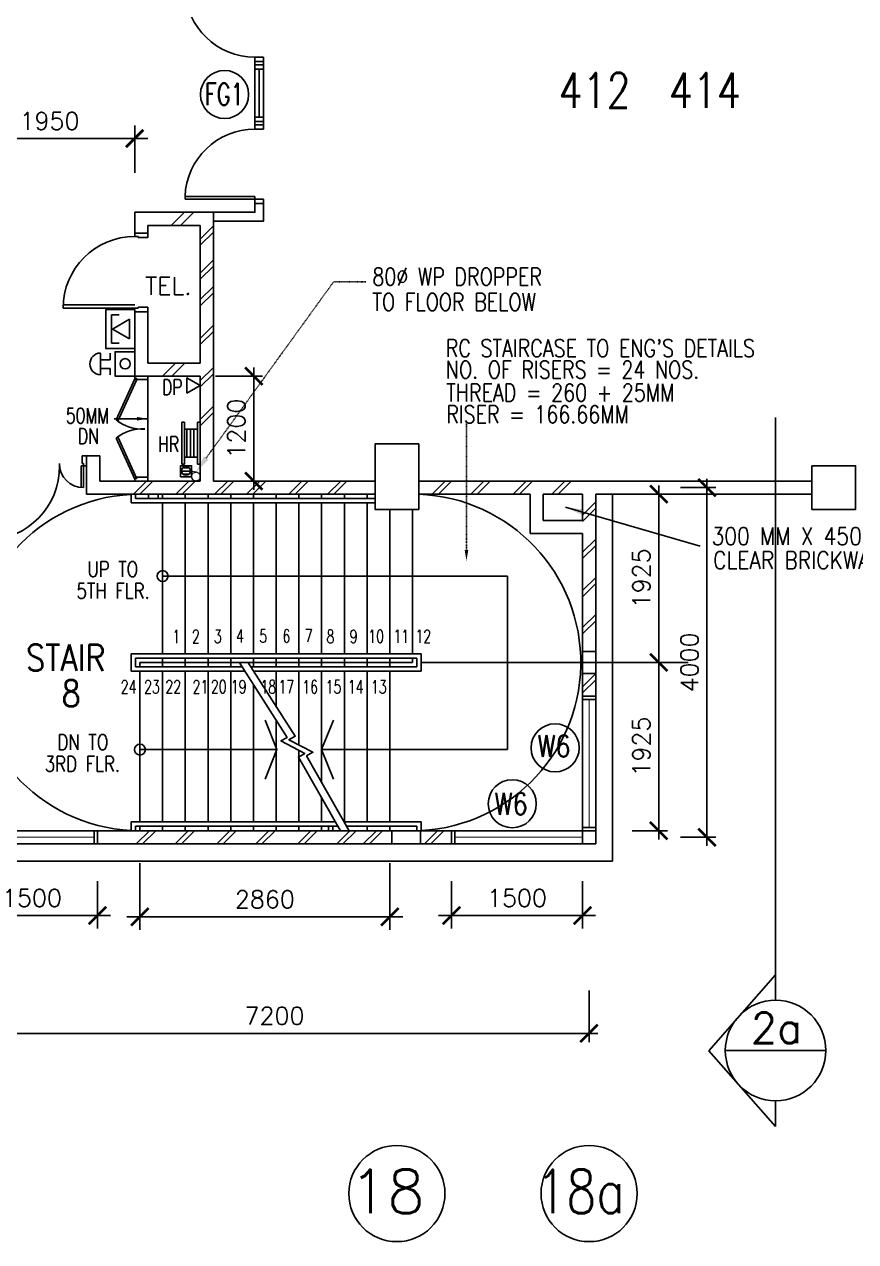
# Model space of a CAD drawing. Extents: x 2266480 to 2405436, y -858634 to -757865.
# Drawn here: x 2351256 to 2360769, y -847051 to -833124 of the extents above; entities that cross this region are included whole.
import ezdxf

# ---------------------------------------------------------------- set-up
doc = ezdxf.new("R2010")
doc.units = 0
doc.header["$LTSCALE"] = 10
doc.header["$MEASUREMENT"] = 0
doc.linetypes.add('DIVIDE', pattern=[1.25, 0.5, -0.25, 0, -0.25, 0, -0.25])
doc.layers.get('0').update_dxf_attribs({"linetype": 'CONTINUOUS'})
doc.layers.get('DEFPOINTS').update_dxf_attribs({"linetype": 'CONTINUOUS'})
for name, color, linetype in [('-FF', 240, 'CONTINUOUS'), ('AR', 7, 'CONTINUOUS'), ('AR1', 7, 'CONTINUOUS'), ('COL', 3, 'CONTINUOUS'), ('DIM', 7, 'CONTINUOUS'), ('DOOR', 5, 'CONTINUOUS'), ('DR', 7, 'CONTINUOUS'), ('extension', 1, 'CONTINUOUS'), ('FG-T', 7, 'CONTINUOUS'), ('FIT', 5, 'CONTINUOUS'), ('GRID-T', 7, 'CONTINUOUS'), ('hatch', 7, 'CONTINUOUS'), ('LINE', 7, 'CONTINUOUS'), ('PIPE', 5, 'DIVIDE'), ('SPEC', 7, 'CONTINUOUS'), ('stair', 7, 'CONTINUOUS'), ('T25', 7, 'CONTINUOUS'), ('T50', 4, 'CONTINUOUS'), ('TEX', 2, 'CONTINUOUS'), ('WALL', 2, 'CONTINUOUS'), ('WIN', 5, 'CONTINUOUS'), ('WIN-T', 7, 'CONTINUOUS'), ('WP', 50, 'DIVIDE')]:
    doc.layers.add(name, color=color, linetype=linetype)
doc.styles.add('125', font='romans.shx', dxfattribs={"width": 0.9, "height": 225})
doc.styles.add('DIMTEXT', font='romans.shx', dxfattribs={"width": 0.8, "height": 400})
doc.styles.add('ROMANS', font='romans')
doc.styles.get("Standard").update_dxf_attribs({"font": 'ROMANS.SHX'})
doc.dimstyles.get("Standard").update_dxf_attribs({"dimtxt": 0.18, "dimasz": 0.18, "dimexe": 0.18, "dimexo": 0.0625, "dimgap": 0.09, "dimtad": 0, "dimtih": 1, "dimtoh": 1, "dimdec": 4, "dimzin": 0, "dimdsep": 46, "dimtxsty": 'Standard', "dimcen": 0.09, "dimadec": 0, "dimazin": 0, "dimtfac": 1, "dimtdec": 4, "dimtofl": 0, "dimtmove": 0, "dimatfit": 3, "dimfxl": 1, "dimtolj": 1, "dimtzin": 0, "dimarcsym": 0})
doc.dimstyles.new('STANDARD$0', dxfattribs={"dimscale": 0, "dimtxt": 8, "dimasz": 6, "dimexe": 1, "dimexo": 1, "dimgap": 3, "dimtad": 1, "dimdec": 0, "dimlfac": -1, "dimrnd": 1, "dimzin": 0, "dimdsep": 46, "dimtxsty": 'Standard', "dimcen": 0, "dimclrd": 5, "dimclre": 250, "dimadec": 0, "dimazin": 0, "dimtfac": 1, "dimtdec": 4, "dimtofl": 0, "dimtmove": 0, "dimatfit": 3, "dimfxl": 1, "dimtolj": 1, "dimtzin": 0, "dimarcsym": 0})

# ---------------------------------------------------------------- blocks, each defined once
blk = doc.blocks.new('_ARCHTICK')
at = {"color": 0, "linetype": 'ByBlock', "const_width": 0.15}
blk.add_lwpolyline([(-0.5, -0.5), (0.5, 0.5)], dxfattribs=at)
blk = doc.blocks.new('*D117')
at = {"layer": 'DEFPOINTS', "color": 0, "transparency": 16777216}
for p in [(2350569, -834430), (2350569, -834972), (2352519, -834972)]:
    blk.add_point(p, dxfattribs=at)
at = {"layer": 'DR', "color": 7, "lineweight": -2, "transparency": 16777216}
for p, q in [((2350569, -834822), (2350569, -834280)), ((2352519, -834822), (2352519, -834280)), ((2352669, -834430), (2350419, -834430))]:
    blk.add_line(p, q, dxfattribs=at)
at = {"layer": 'DR', "color": 7, "lineweight": -2, "transparency": 16777216, "xscale": 200, "yscale": 200, "zscale": 200, "rotation": 180}
blk.add_blockref('_ARCHTICK', (2350569, -834430), dxfattribs=at)
at = {"layer": 'DR', "color": 7, "lineweight": -2, "transparency": 16777216, "xscale": 200, "yscale": 200, "zscale": 200}
blk.add_blockref('_ARCHTICK', (2352519, -834430), dxfattribs=at)
at = {"layer": 'DR', "color": 7, "transparency": 16777216, "insert": (2351544, -834230), "char_height": 200, "attachment_point": 5, "style": 'ROMANS'}
blk.add_mtext('\\A1;1950', dxfattribs=at)
blk = doc.blocks.new('*D126')
at = {"layer": 'DEFPOINTS', "color": 0, "transparency": 16777216}
for p in [(2358664, -838424), (2358664, -842424), (2359068, -842424)]:
    blk.add_point(p, dxfattribs=at)
at = {"layer": 'DIM', "color": 7, "lineweight": -2, "transparency": 16777216}
for p, q in [((2359068, -838324), (2359068, -842524)), ((2358764, -838424), (2359168, -838424)), ((2358764, -842424), (2359168, -842424))]:
    blk.add_line(p, q, dxfattribs=at)
at = {"layer": 'DIM', "color": 7, "lineweight": -2, "transparency": 16777216, "xscale": 200, "yscale": 200, "zscale": 200}
for p, rotation in [((2359068, -838424), 90), ((2359068, -842424), 270)]:
    blk.add_blockref('_ARCHTICK', p, dxfattribs=dict(at, rotation=rotation))
at = {"layer": 'DIM', "color": 7, "transparency": 16777216, "insert": (2358868, -840424), "char_height": 200, "attachment_point": 5, "rotation": 90, "style": 'ROMANS'}
blk.add_mtext('\\A1;4000', dxfattribs=at)
blk = doc.blocks.new('*D127')
at = {"layer": 'DEFPOINTS', "color": 0, "transparency": 16777216}
for p in [(2358112, -838499), (2358112, -840424), (2358516, -840424)]:
    blk.add_point(p, dxfattribs=at)
at = {"layer": 'DIM', "color": 7, "lineweight": -2, "transparency": 16777216}
for p, q in [((2358212, -838499), (2358616, -838499)), ((2358516, -838399), (2358516, -840524)), ((2358212, -840424), (2358616, -840424))]:
    blk.add_line(p, q, dxfattribs=at)
at = {"layer": 'DIM', "color": 7, "lineweight": -2, "transparency": 16777216, "xscale": 200, "yscale": 200, "zscale": 200}
for p, rotation in [((2358516, -838499), 90), ((2358516, -840424), 270)]:
    blk.add_blockref('_ARCHTICK', p, dxfattribs=dict(at, rotation=rotation))
at = {"layer": 'DIM', "color": 7, "transparency": 16777216, "insert": (2358316, -839462), "char_height": 200, "attachment_point": 5, "rotation": 90, "style": 'ROMANS'}
blk.add_mtext('\\A1;1925', dxfattribs=at)
blk = doc.blocks.new('*D128')
at = {"layer": 'DEFPOINTS', "color": 0, "transparency": 16777216}
for p in [(2358112, -840424), (2358516, -840424), (2358112, -842349)]:
    blk.add_point(p, dxfattribs=at)
at = {"layer": 'DIM', "color": 7, "lineweight": -2, "transparency": 16777216}
for p, q in [((2358516, -842449), (2358516, -840324)), ((2358212, -840424), (2358616, -840424)), ((2358212, -842349), (2358616, -842349))]:
    blk.add_line(p, q, dxfattribs=at)
at = {"layer": 'DIM', "color": 7, "lineweight": -2, "transparency": 16777216, "xscale": 200, "yscale": 200, "zscale": 200}
for p, rotation in [((2358516, -840424), 90), ((2358516, -842349), 270)]:
    blk.add_blockref('_ARCHTICK', p, dxfattribs=dict(at, rotation=rotation))
at = {"layer": 'DIM', "color": 7, "transparency": 16777216, "insert": (2358316, -841387), "char_height": 200, "attachment_point": 5, "rotation": 90, "style": 'ROMANS'}
blk.add_mtext('\\A1;1925', dxfattribs=at)
blk = doc.blocks.new('*D129')
at = {"layer": 'DEFPOINTS', "color": 0, "transparency": 16777216}
for p in [(2350519, -844077), (2357719, -844077), (2350519, -844668)]:
    blk.add_point(p, dxfattribs=at)
at = {"layer": 'DIM', "color": 7, "lineweight": -2, "transparency": 16777216}
for p, q in [((2350519, -844177), (2350519, -844768)), ((2357719, -844177), (2357719, -844768)), ((2357819, -844668), (2350419, -844668))]:
    blk.add_line(p, q, dxfattribs=at)
at = {"layer": 'DIM', "color": 7, "lineweight": -2, "transparency": 16777216, "xscale": 200, "yscale": 200, "zscale": 200}
for p, rotation in [((2350519, -844668), 180.0000000117561), ((2357719, -844668), 1.175611608061899e-08)]:
    blk.add_blockref('_ARCHTICK', p, dxfattribs=dict(at, rotation=rotation))
at = {"layer": 'DIM', "color": 7, "transparency": 16777216, "insert": (2354119, -844468), "char_height": 200, "attachment_point": 5, "rotation": 0, "style": 'ROMANS'}
blk.add_mtext('\\A1;7200', dxfattribs=at)
blk = doc.blocks.new('*D130')
at = {"layer": 'DEFPOINTS', "color": 0, "transparency": 16777216}
for p in [(2353342, -837149), (2353342, -838349), (2353882, -838349)]:
    blk.add_point(p, dxfattribs=at)
at = {"layer": 'DIM', "color": 7, "lineweight": -2, "transparency": 16777216}
for p, q in [((2353882, -837049), (2353882, -838449)), ((2353442, -837149), (2353982, -837149)), ((2353442, -838349), (2353982, -838349))]:
    blk.add_line(p, q, dxfattribs=at)
at = {"layer": 'DIM', "color": 7, "lineweight": -2, "transparency": 16777216, "xscale": 200, "yscale": 200, "zscale": 200}
for p, rotation in [((2353882, -837149), 90), ((2353882, -838349), 270)]:
    blk.add_blockref('_ARCHTICK', p, dxfattribs=dict(at, rotation=rotation))
at = {"layer": 'DIM', "color": 7, "transparency": 16777216, "insert": (2353682, -837749), "char_height": 200, "attachment_point": 5, "rotation": 90, "style": 'ROMANS'}
blk.add_mtext('\\A1;1200', dxfattribs=at)
blk = doc.blocks.new('D1200')
at = {"layer": 'DR', "color": 7}
for p, q in [((37, 115), (37, 965)), ((62, 115), (62, 965)), ((1138, 115), (1138, 364)), ((1163, 115), (1163, 365)), ((0, 115), (37, 115)), ((37, 115), (37, 90)), ((62, 115), (37, 115)), ((37, 90), (50, 90)), ((50, 90), (50, 0)), ((1138, 115), (1163, 115)), ((1150, 90), (1150, 0)), ((1150, 90), (1163, 90)), ((1163, 115), (1163, 90)), ((1163, 115), (1200, 115))]:
    blk.add_line(p, q, dxfattribs=at)
blk.add_arc((1163, 90), 275, 90, 180, dxfattribs=at)
at = {"layer": 'WIN', "color": 7}
for p, q in [((62, 965), (37, 965)), ((62, 965), (62, 965)), ((50, 0), (0, 0)), ((1150, 0), (1200, 0))]:
    blk.add_line(p, q, dxfattribs=at)
blk.add_arc((50, 125), 840, 359.3227, 89.147, dxfattribs=at)
blk = doc.blocks.new('*D131')
at = {"layer": 'DEFPOINTS', "color": 0, "transparency": 16777216}
for p in [(2352579, -842571), (2355439, -842571), (2355439, -843334)]:
    blk.add_point(p, dxfattribs=at)
at = {"layer": 'DIM', "color": 7, "lineweight": -2, "transparency": 16777216}
for p, q in [((2352579, -842721), (2352579, -843484)), ((2355439, -842721), (2355439, -843484)), ((2352429, -843334), (2355589, -843334))]:
    blk.add_line(p, q, dxfattribs=at)
at = {"layer": 'DIM', "color": 7, "lineweight": -2, "transparency": 16777216, "xscale": 200, "yscale": 200, "zscale": 200, "rotation": 180}
blk.add_blockref('_ARCHTICK', (2352579, -843334), dxfattribs=at)
at = {"layer": 'DIM', "color": 7, "lineweight": -2, "transparency": 16777216, "xscale": 200, "yscale": 200, "zscale": 200}
blk.add_blockref('_ARCHTICK', (2355439, -843334), dxfattribs=at)
at = {"layer": 'DIM', "color": 7, "transparency": 16777216, "insert": (2354009, -843134), "char_height": 200, "attachment_point": 5, "style": 'ROMANS'}
blk.add_mtext('\\A1;2860', dxfattribs=at)
blk = doc.blocks.new('*D132')
at = {"layer": 'DEFPOINTS', "color": 0, "transparency": 16777216}
for p in [(2350594, -842778), (2352094, -842778), (2352094, -843319)]:
    blk.add_point(p, dxfattribs=at)
at = {"layer": 'WIN', "color": 7, "lineweight": -2, "transparency": 16777216}
for p, q in [((2350594, -842928), (2350594, -843469)), ((2352094, -842928), (2352094, -843469)), ((2350444, -843319), (2352244, -843319))]:
    blk.add_line(p, q, dxfattribs=at)
at = {"layer": 'WIN', "color": 7, "lineweight": -2, "transparency": 16777216, "xscale": 200, "yscale": 200, "zscale": 200, "rotation": 180}
blk.add_blockref('_ARCHTICK', (2350594, -843319), dxfattribs=at)
at = {"layer": 'WIN', "color": 7, "lineweight": -2, "transparency": 16777216, "xscale": 200, "yscale": 200, "zscale": 200}
blk.add_blockref('_ARCHTICK', (2352094, -843319), dxfattribs=at)
at = {"layer": 'WIN', "color": 7, "transparency": 16777216, "insert": (2351344, -843119), "char_height": 200, "attachment_point": 5, "style": 'ROMANS'}
blk.add_mtext('\\A1;1500', dxfattribs=at)
blk = doc.blocks.new('*D133')
at = {"layer": 'DEFPOINTS', "color": 0, "transparency": 16777216}
for p in [(2356144, -842778), (2357644, -842778), (2356144, -843319)]:
    blk.add_point(p, dxfattribs=at)
at = {"layer": 'WIN', "color": 7, "lineweight": -2, "transparency": 16777216}
for p, q in [((2356144, -842928), (2356144, -843469)), ((2357644, -842928), (2357644, -843469)), ((2357794, -843319), (2355994, -843319))]:
    blk.add_line(p, q, dxfattribs=at)
at = {"layer": 'WIN', "color": 7, "lineweight": -2, "transparency": 16777216, "xscale": 200, "yscale": 200, "zscale": 200, "rotation": 180}
blk.add_blockref('_ARCHTICK', (2356144, -843319), dxfattribs=at)
at = {"layer": 'WIN', "color": 7, "lineweight": -2, "transparency": 16777216, "xscale": 200, "yscale": 200, "zscale": 200}
blk.add_blockref('_ARCHTICK', (2357644, -843319), dxfattribs=at)
at = {"layer": 'WIN', "color": 7, "transparency": 16777216, "insert": (2356894, -843119), "char_height": 200, "attachment_point": 5, "style": 'ROMANS'}
blk.add_mtext('\\A1;1500', dxfattribs=at)
blk = doc.blocks.new('D900')
at = {"layer": 'DOOR', "color": 7}
for p, q in [((50, 100), (50, 899)), ((80, 899), (50, 899)), ((80, 100), (80, 899)), ((0, 100), (0, 0)), ((0, 100), (50, 100)), ((0, 0), (50, 0)), ((50, 100), (50, 0)), ((50, 100), (80, 100)), ((850, 100), (850, 0)), ((850, 100), (900, 100)), ((850, 0), (900, 0)), ((900, 100), (900, 0))]:
    blk.add_line(p, q, dxfattribs=at)
blk.add_arc((50, 100), 800, 0, 87.8509, dxfattribs=at)
blk = doc.blocks.new('FG')
at = {"layer": 'LINE', "linetype": 'Continuous'}
for points in [[(0, 0), (50, 0), (50, 100), (0, 100)], [(600, 0), (650, 0), (650, 100), (600, 100)]]:
    blk.add_lwpolyline(points, close=True, dxfattribs=at)
at = {"layer": 'LINE', "color": 5, "linetype": 'Continuous'}
for points in [[(600, 100), (50, 100)], [(50, 0), (600, 0)]]:
    blk.add_lwpolyline(points, dxfattribs=at)
at = {"layer": 'LINE', "color": 1, "linetype": 'Continuous'}
blk.add_lwpolyline([(50, 50), (600, 50)], dxfattribs=at)
blk = doc.blocks.new('100FT')
at = {"layer": 'PIPE', "linetype": 'Continuous'}
blk.add_circle((0, 0), 50, dxfattribs=at)
at = {"layer": 'WP', "linetype": 'Continuous'}
for p, q in [((-37, 34), (37, 34)), ((-50, -3), (50, -3)), ((-34, -37), (34, -37))]:
    blk.add_line(p, q, dxfattribs=at)
blk = doc.blocks.new('A$C7CE3714C')
at = {"layer": 'FIT'}
blk.add_lwpolyline([(0, 0), (126, 0), (126, 126), (0, 126)], close=True, dxfattribs=at)
at = {"layer": 'FIT', "xscale": -1}
blk.add_blockref('100FT', (63, 66), dxfattribs=at)

msp = doc.modelspace()

# ---------------------------------------------------------------- linework, layer by layer
at = {"layer": '-FF', "color": 0, "ltscale": 10}
for p, q in [((2352188.6, -836833.9), (2352188.6, -836385.9)), ((2352188.6, -836385.9), (2352522.6, -836385.9)), ((2352522.6, -836385.9), (2352522.6, -836833.9)), ((2352252.4, -836772.1), (2352252.4, -836449.1)), ((2352252.4, -836449.1), (2352342.7, -836449.1)), ((2352458.8, -836498.9), (2352265.3, -836610.6)), ((2352458.8, -836722.3), (2352458.8, -836498.9)), ((2352265.3, -836610.6), (2352458.8, -836722.3)), ((2352518.6, -836833.9), (2352184.6, -836833.9)), ((2352342.7, -836772.1), (2352252.4, -836772.1))]:
    msp.add_line(p, q, dxfattribs=at)
at = {"layer": '-FF', "color": 0}
for p, q in [((2352126.9, -836884.4), (2352126.9, -837133.9)), ((2352126.9, -836963.9), (2352238.5, -836963.9)), ((2352238.5, -836886.7), (2352238.5, -836963.9)), ((2352126.9, -837059.6), (2352238.5, -837059.6)), ((2352238.5, -837059.6), (2352238.5, -837133.7)), ((2352669.4, -837154.1), (2352669.4, -838349.1))]:
    msp.add_line(p, q, dxfattribs=at)
msp.add_lwpolyline([(2352519.4, -837149.1), (2352294.5, -837149.1), (2352294.5, -836869.2), (2352519.4, -836869.2)], close=True, dxfattribs=at)
msp.add_circle((2352410.5, -837007.5), 58.7, dxfattribs=at)
msp.add_arc((2352130.9, -837009.1), 124.8, 91.85513, 268.14487, dxfattribs=at)
at = {"color": 0}
for points in [[(2353419.4, -835274.1), (2353894.4, -835274.1), (2353894.4, -835174.1)], [(2353419.4, -835374.1), (2353994.4, -835374.1), (2353994.4, -835174.1)]]:
    msp.add_lwpolyline(points, dxfattribs=at)
at = {"layer": 'AR', "color": 0}
for p, q in [((2359853, -843993.8), (2359853, -837623.6)), ((2359853, -843999), (2359090.7, -844866.5)), ((2359853, -844288.9), (2359853, -843999)), ((2359853, -845734), (2359090.7, -844866.5)), ((2359278, -844863.9), (2360428, -844863.9)), ((2359853, -845438.9), (2359853, -845734))]:
    msp.add_line(p, q, dxfattribs=at)
msp.add_circle((2359853, -844863.9), 575, dxfattribs=at)
at = {"layer": 'COL', "color": 0}
for p, q in [((2355269.4, -838674.1), (2355269.4, -838174.1)), ((2355769.4, -838174.1), (2355769.4, -838674.1)), ((2355769.4, -838674.1), (2355269.4, -838674.1))]:
    msp.add_line(p, q, dxfattribs=at)
for points in [[(2355769.4, -837924.1), (2355769.4, -838674.1), (2355269.4, -838674.1), (2355269.4, -837924.1)], [(2360269.4, -838174.1), (2360769.4, -838174.1), (2360769.4, -838674.1), (2360269.4, -838674.1)], [(2357644.4, -840299.1), (2357794.4, -840299.1), (2357794.4, -840549.1), (2357644.4, -840549.1)], [(2355463.6, -842499.1), (2355463.6, -842349.1), (2355788.6, -842349.1), (2355788.6, -842499.1)]]:
    msp.add_lwpolyline(points, close=True, dxfattribs=at)
at = {"layer": 'DEFPOINTS', "color": 0}
for points in [[(2353894.4, -833586.6), (2353894.4, -833549.1)], [(2353994.4, -833549.1), (2353994.4, -833586.6)], [(2353894.4, -834236.6), (2353894.4, -834274.1)], [(2353994.4, -834274.1), (2353994.4, -834236.6)]]:
    msp.add_lwpolyline(points, dxfattribs=at)
at = {"layer": 'DIM', "color": 0}
for p, q in [((2353057.1, -837676.4), (2353089.1, -837676.4)), ((2353237.4, -837676.4), (2353269.4, -837676.4)), ((2353089.1, -837756.4), (2353237.4, -837756.4)), ((2353089.1, -838076.4), (2353237.4, -838076.4)), ((2353057.1, -838156.4), (2353089.1, -838156.4)), ((2353237.4, -838156.4), (2353269.4, -838156.4))]:
    msp.add_line(p, q, dxfattribs=at)
at = {"layer": 'DOOR', "color": 0}
for p, q in [((2352519.4, -837179.1), (2352306.1, -837650.1)), ((2352540.2, -837193), (2352326.3, -837665)), ((2352519.4, -837149.1), (2352519.4, -837174.1)), ((2352519.4, -837174.1), (2352544.4, -837174.1)), ((2352540.2, -837193), (2352519.4, -837179.1)), ((2352544.4, -837174.1), (2352544.4, -837187.1)), ((2352544.4, -837187.1), (2352669.4, -837187.1)), ((2352669.4, -837154.1), (2352669.4, -837192.1)), ((2352519.4, -838329.1), (2352306.1, -837858.2)), ((2352540.2, -838315.3), (2352326.3, -837843.3)), ((2352540.2, -838305.2), (2352519.4, -838319.1)), ((2352519.4, -838319.1), (2352544.4, -838319.1)), ((2352519.4, -838344.1), (2352519.4, -838319.1)), ((2352544.4, -838319.1), (2352544.4, -838306.1)), ((2352544.4, -838306.1), (2352669.4, -838306.1)), ((2352669.4, -838344.1), (2352669.4, -838306.1))]:
    msp.add_line(p, q, dxfattribs=at)
for centre, start, end in [((2352613.1, -837256.8), 232.03455, 272.4491), ((2352613.1, -838251.5), 87.5509, 127.96545)]:
    msp.add_arc(centre, 499, start, end, dxfattribs=at)
at = {"layer": 'DR', "color": 0}
for p, q in [((2352669.4, -835511.6), (2352519.4, -835511.6)), ((2352519.4, -835511.6), (2352519.4, -835551.6)), ((2352519.4, -835551.6), (2352559.4, -835551.6)), ((2352559.4, -835551.6), (2352559.4, -835561.6)), ((2352559.4, -835561.6), (2352669.4, -835561.6)), ((2352669.4, -835561.6), (2352669.4, -835511.6)), ((2352519.4, -836371.6), (2351699.4, -836371.6)), ((2351700.4, -836331.6), (2352519.4, -836331.6)), ((2352519.4, -836371.6), (2352559.4, -836371.6)), ((2352669.4, -836411.6), (2352519.4, -836411.6)), ((2352559.4, -836361.6), (2352669.4, -836361.6)), ((2352559.4, -836371.6), (2352559.4, -836361.6)), ((2352669.4, -836361.6), (2352669.4, -836411.6)), ((2352522.6, -836483.9), (2352522.6, -836509.5)), ((2352522.6, -836535.1), (2352522.6, -836509.5)), ((2352669.4, -837636.5), (2352285, -837636.5))]:
    msp.add_line(p, q, dxfattribs=at)
msp.add_arc((2352519.4, -836371.6), 820, 90, 180, dxfattribs=at)
at = {"layer": 'extension', "color": 0}
for p in [(2357988.6, -838499.1), (2350444.4, -842699.1)]:
    msp.add_line(p, (2357988.6, -842699.1), dxfattribs=at)
at = {"layer": 'FG-T', "color": 0}
msp.add_circle((2353547.3, -833926.8), 275, dxfattribs=at)
at = {"layer": 'GRID-T', "color": 0}
for centre in [(2355519.4, -846500.7), (2357719.4, -846500.7)]:
    msp.add_circle(centre, 550, dxfattribs=at)
at = {"layer": 'hatch', "color": 0}
for p, q in [((2352938.3, -835424.1), (2353088.3, -835274.1)), ((2353044.4, -835424.1), (2353194.4, -835274.1)), ((2353269.4, -835580.5), (2353419.4, -835430.5)), ((2353269.4, -835652.1), (2353419.4, -835502.1)), ((2353269.4, -835969.1), (2353419.4, -835819.1)), ((2353269.4, -836040.7), (2353419.4, -835890.7)), ((2353269.4, -836273.3), (2353419.4, -836123.3)), ((2353269.4, -836344.9), (2353419.4, -836194.9)), ((2353269.4, -836344.9), (2353419.4, -836194.9)), ((2353269.4, -836717.1), (2353419.4, -836567.1)), ((2353269.4, -836788.7), (2353419.4, -836638.7)), ((2352838, -837149.1), (2352988, -836999.1)), ((2352944, -837149.1), (2353094, -836999.1)), ((2353269.4, -837200.3), (2353419.4, -837050.3)), ((2353269.4, -837271.9), (2353419.4, -837121.9)), ((2353269.4, -837644.1), (2353419.4, -837494.1)), ((2353269.4, -837715.7), (2353419.4, -837565.7)), ((2352506.2, -838499.1), (2352656.2, -838349.1)), ((2352577.9, -838499.1), (2352727.9, -838349.1)), ((2352989.4, -838499.1), (2353139.4, -838349.1)), ((2353061, -838499.1), (2353211, -838349.1)), ((2353433.2, -838499.1), (2353583.2, -838349.1)), ((2353504.9, -838499.1), (2353654.9, -838349.1)), ((2353799.8, -838499.1), (2353949.8, -838349.1)), ((2353871.4, -838499.1), (2354021.4, -838349.1)), ((2354282.9, -838499.1), (2354432.9, -838349.1)), ((2354354.6, -838499.1), (2354504.6, -838349.1)), ((2354726.8, -838499.1), (2354876.8, -838349.1)), ((2354798.4, -838499.1), (2354948.4, -838349.1)), ((2355922.5, -838499.1), (2356072.5, -838349.1)), ((2355994.1, -838499.1), (2356144.1, -838349.1)), ((2356366.3, -838499.1), (2356516.3, -838349.1)), ((2356437.9, -838499.1), (2356587.9, -838349.1)), ((2356849.5, -838499.1), (2356999.5, -838349.1)), ((2356921.1, -838499.1), (2357071.1, -838349.1)), ((2357293.3, -838499.1), (2357443.3, -838349.1)), ((2357364.9, -838499.1), (2357514.9, -838349.1)), ((2357644.4, -838738.5), (2357794.4, -838588.5)), ((2357644.4, -838810.1), (2357794.4, -838660.1)), ((2357644.4, -839163.5), (2357794.4, -839013.5)), ((2357644.4, -839235.1), (2357794.4, -839085.1)), ((2357644.4, -839601.1), (2357794.4, -839451.1)), ((2357644.4, -839672.7), (2357794.4, -839522.7)), ((2357644.4, -840026.1), (2357794.4, -839876.1)), ((2357644.4, -840097.7), (2357794.4, -839947.7)), ((2357644.4, -840701.5), (2357794.4, -840551.5)), ((2357644.4, -840773.1), (2357794.4, -840623.1)), ((2352537.7, -842499.1), (2352687.7, -842349.1)), ((2352609.4, -842499.1), (2352759.4, -842349.1)), ((2352981.6, -842499.1), (2353131.6, -842349.1)), ((2353053.2, -842499.1), (2353203.2, -842349.1)), ((2353459.7, -842499.1), (2353609.7, -842349.1)), ((2353531.4, -842499.1), (2353681.4, -842349.1)), ((2353903.6, -842499.1), (2354053.6, -842349.1)), ((2353975.2, -842499.1), (2354125.2, -842349.1)), ((2354386.7, -842499.1), (2354536.7, -842349.1)), ((2354458.4, -842499.1), (2354608.4, -842349.1)), ((2354830.6, -842499.1), (2354980.6, -842349.1)), ((2354902.2, -842499.1), (2355052.2, -842349.1)), ((2355134.7, -842499.1), (2355284.7, -842349.1)), ((2355206.4, -842499.1), (2355356.4, -842349.1)), ((2355834.5, -842499.1), (2355984.5, -842349.1)), ((2355906.2, -842499.1), (2356056.2, -842349.1))]:
    msp.add_line(p, q, dxfattribs=at)
msp.add_solid([(2352544.4, -837657.3), (2352544.4, -837615.7), (2352669.4, -837636.5)], dxfattribs=at)
at = {"layer": 'stair', "color": 0}
for p, q in [((2352519.4, -836411.6), (2352669.4, -836411.6)), ((2352478.6, -838499.1), (2352478.6, -838599.1)), ((2352528.6, -838549.1), (2352528.6, -838499.1)), ((2352678.6, -838549.1), (2352678.6, -838499.1)), ((2352789.4, -838549.1), (2352789.4, -838499.1)), ((2352838.6, -838549.1), (2352838.6, -838499.1)), ((2353098.6, -838549.1), (2353098.6, -838499.1)), ((2353358.6, -838549.1), (2353358.6, -838499.1)), ((2353618.6, -838549.1), (2353618.6, -838499.1)), ((2353878.6, -838549.1), (2353878.6, -838499.1)), ((2354138.6, -838549.1), (2354138.6, -838499.1)), ((2354398.6, -838549.1), (2354398.6, -838499.1)), ((2354658.6, -838549.1), (2354658.6, -838499.1)), ((2354918.6, -838549.1), (2354918.6, -838499.1)), ((2355178.6, -838549.1), (2355178.6, -838499.1)), ((2352478.6, -838599.1), (2355269.4, -838599.1)), ((2352528.6, -838549.1), (2355269.4, -838549.1)), ((2352789.4, -838549.1), (2355269.4, -838549.1)), ((2352838.6, -840324.1), (2352838.6, -838599.1)), ((2353098.6, -840324.1), (2353098.6, -838599.1)), ((2353358.6, -840324.1), (2353358.6, -838599.1)), ((2353618.6, -840324.1), (2353618.6, -838599.1)), ((2353878.6, -840324.1), (2353878.6, -838599.1)), ((2354138.6, -840324.1), (2354138.6, -838599.1)), ((2354398.6, -840324.1), (2354398.6, -838599.1)), ((2354658.6, -840324.1), (2354658.6, -838599.1)), ((2354918.6, -840324.1), (2354918.6, -838599.1)), ((2355178.6, -840324.1), (2355178.6, -838599.1)), ((2355438.6, -840324.1), (2355438.6, -838674.1)), ((2355698.6, -840324.1), (2355698.6, -838674.1)), ((2352838.6, -839436.6), (2356786.2, -839436.6)), ((2356786.2, -841420.7), (2356786.2, -839436.6)), ((2355798.6, -840324.1), (2352478.6, -840324.1)), ((2352478.6, -840524.1), (2352478.6, -840324.1)), ((2355798.6, -840524.1), (2355798.6, -840324.1)), ((2355748.6, -840374.1), (2352528.6, -840374.1)), ((2352528.6, -840474.1), (2352528.6, -840374.1)), ((2355698.6, -840424.1), (2352578.6, -840424.1)), ((2352578.6, -840474.1), (2352578.6, -840424.1)), ((2352838.6, -840424.1), (2352838.6, -840374.1)), ((2352838.6, -840474.1), (2352838.6, -840424.1)), ((2353098.6, -840424.1), (2353098.6, -840374.1)), ((2353098.6, -840474.1), (2353098.6, -840424.1)), ((2353358.6, -840424.1), (2353358.6, -840374.1)), ((2353358.6, -840424.1), (2353358.6, -840374.1)), ((2353358.6, -840474.1), (2353358.6, -840424.1)), ((2353618.6, -840424.1), (2353618.6, -840374.1)), ((2353618.6, -840424.1), (2353618.6, -840374.1)), ((2353618.6, -840474.1), (2353618.6, -840424.1)), ((2353878.6, -840474.1), (2353878.6, -840374.1)), ((2355698.6, -840424.1), (2353899.3, -840424.1)), ((2354138.6, -840424.1), (2354138.6, -840374.1)), ((2354138.6, -840474.1), (2354138.6, -840424.1)), ((2354138.6, -840474.1), (2354138.6, -840428.5)), ((2354398.6, -840424.1), (2354398.6, -840374.1)), ((2354398.6, -840474.1), (2354398.6, -840424.1)), ((2354398.6, -840474.1), (2354398.6, -840424.1)), ((2354658.6, -840424.1), (2354658.6, -840374.1)), ((2354658.6, -840474.1), (2354658.6, -840424.1)), ((2354658.6, -840474.1), (2354658.6, -840424.1)), ((2354918.6, -840424.1), (2354918.6, -840374.1)), ((2354918.6, -840474.1), (2354918.6, -840424.1)), ((2354918.6, -840474.1), (2354918.6, -840424.1)), ((2355178.6, -840424.1), (2355178.6, -840374.1)), ((2355178.6, -840474.1), (2355178.6, -840424.1)), ((2355178.6, -840474.1), (2355178.6, -840424.1)), ((2355438.6, -840424.1), (2355438.6, -840374.1)), ((2355438.6, -840474.1), (2355438.6, -840424.1)), ((2355438.6, -840474.1), (2355438.6, -840424.1)), ((2355698.6, -840424.1), (2355698.6, -840374.1)), ((2355748.6, -840474.1), (2355748.6, -840374.1)), ((2358852.4, -840424.1), (2355798.6, -840424.1)), ((2353780.7, -840524.1), (2352478.6, -840524.1)), ((2353748.8, -840474.1), (2352528.6, -840474.1)), ((2352578.6, -842249.1), (2352578.6, -840524.1)), ((2352838.6, -842249.1), (2352838.6, -840524.1)), ((2353098.6, -842249.1), (2353098.6, -840524.1)), ((2353358.6, -842249.1), (2353358.6, -840524.1)), ((2353618.6, -842249.1), (2353618.6, -840524.1)), ((2355748.6, -840474.1), (2353849.4, -840474.1)), ((2353874.4, -840474.1), (2353876.4, -840474.1)), ((2355798.6, -840524.1), (2353881.3, -840524.1)), ((2355798.6, -840524.1), (2353881.3, -840524.1)), ((2354138.6, -840926.8), (2354138.6, -840524.1)), ((2354398.6, -841369.1), (2354398.6, -840524.1)), ((2354658.6, -841796.3), (2354658.6, -840524.1)), ((2354918.6, -842249.1), (2354918.6, -840524.1)), ((2355178.6, -842249.1), (2355178.6, -840524.1)), ((2355438.6, -842249.1), (2355438.6, -840524.1)), ((2353878.6, -842249.1), (2353878.6, -840677.7)), ((2354138.6, -842249.1), (2354138.6, -841085.2)), ((2354147, -841420.7), (2352578.6, -841420.7)), ((2354398.6, -842249.1), (2354398.6, -841431.2)), ((2354658.6, -841420.7), (2356786.2, -841420.7)), ((2354658.6, -842249.1), (2354658.6, -841972.1)), ((2352478.6, -842249.1), (2354816.9, -842249.1)), ((2352478.6, -842349.1), (2352478.6, -842249.1)), ((2354917.5, -842249.1), (2355798.6, -842249.1)), ((2355798.6, -842349.1), (2355798.6, -842249.1)), ((2352528.6, -842299.1), (2354845.5, -842299.1)), ((2352528.6, -842349.1), (2352528.6, -842299.1)), ((2352578.6, -842349.1), (2352578.6, -842299.1)), ((2352838.6, -842349.1), (2352838.6, -842299.1)), ((2353098.6, -842349.1), (2353098.6, -842299.1)), ((2353358.6, -842349.1), (2353358.6, -842299.1)), ((2353618.6, -842349.1), (2353618.6, -842299.1)), ((2353878.6, -842349.1), (2353878.6, -842299.1)), ((2354138.6, -842349.1), (2354138.6, -842299.1)), ((2354398.6, -842349.1), (2354398.6, -842299.1)), ((2354658.6, -842349.1), (2354658.6, -842299.1)), ((2354737, -842299.1), (2354737, -842349.1)), ((2354787, -842299.1), (2354787, -842349.1)), ((2354946.1, -842299.1), (2355748.6, -842299.1)), ((2355178.6, -842349.1), (2355178.6, -842299.1)), ((2355438.6, -842349.1), (2355438.6, -842299.1)), ((2355748.6, -842349.1), (2355748.6, -842299.1)), ((2355748.6, -842349.1), (2355748.6, -842299.1))]:
    msp.add_line(p, q, dxfattribs=at)
for points in [[(2354874.1, -842349.1), (2354392.9, -841507.2), (2354465.1, -841466), (2354191.6, -841322.8), (2354263.8, -841281.5), (2353714.1, -840419.8)], [(2354974.6, -842349.1), (2354485.7, -841493.8), (2354558, -841452.6), (2354284.5, -841309.4), (2354356.7, -841268.1), (2353814.6, -840419.8)], [(2354012.2, -841757.8), (2354147, -841420.7), (2354012.2, -841083.6)], [(2354793.4, -841757.8), (2354658.6, -841420.7), (2354793.4, -841083.6)]]:
    msp.add_lwpolyline(points, dxfattribs=at)
for centre in [(2352838.6, -839436.6), (2352578.6, -841420.7)]:
    msp.add_circle(centre, 62.5, dxfattribs=at)
for centre, start, end in [((2352578.6, -840424.1), 90, 270), ((2355698.6, -840424.1), 270, 87.89247)]:
    msp.add_arc(centre, 1925, start, end, dxfattribs=at)
at = {"layer": 'WALL', "color": 0}
for p, q in [((2352519.4, -835511.6), (2352519.4, -835274.1)), ((2353419.4, -835274.1), (2352519.4, -835274.1)), ((2353419.4, -835274.1), (2353419.4, -838349.1)), ((2352669.4, -835511.6), (2352669.4, -835424.1)), ((2353269.4, -835424.1), (2352669.4, -835424.1)), ((2353269.4, -835424.1), (2353269.4, -836999.1)), ((2352519.4, -835511.6), (2352669.4, -835511.6)), ((2353269.4, -835599.1), (2353269.4, -836999.1)), ((2352519.4, -836999.1), (2352519.4, -836411.6)), ((2352669.4, -836999.1), (2352669.4, -836411.6)), ((2352519.4, -837149.1), (2352519.4, -836999.1)), ((2352669.4, -836999.1), (2353269.4, -836999.1)), ((2352519.4, -837149.1), (2353269.4, -837149.1)), ((2353269.4, -838349.1), (2353269.4, -837149.1)), ((2353057.1, -838156.4), (2353057.1, -837676.4)), ((2353089.1, -838156.4), (2353089.1, -837676.4)), ((2353237.4, -838156.4), (2353237.4, -837676.4)), ((2353117.4, -838076.4), (2353117.4, -837756.4)), ((2353157.4, -838076.4), (2353157.4, -837756.4)), ((2353197.4, -838076.4), (2353197.4, -837756.4)), ((2351969.4, -838059.1), (2351969.4, -838499.1)), ((2351969.4, -838059.1), (2352119.4, -838059.1)), ((2352119.4, -838059.1), (2352119.4, -838349.1)), ((2353269.4, -838349.1), (2352119.4, -838349.1)), ((2355269.4, -838349.1), (2353419.4, -838349.1)), ((2357813.6, -838349.1), (2355769.4, -838349.1)), ((2360269.4, -838349.1), (2355769.4, -838349.1)), ((2355269.4, -838499.1), (2351969.4, -838499.1)), ((2357044.4, -838499.1), (2355769.4, -838499.1)), ((2357044.4, -838949.1), (2357044.4, -838499.1)), ((2357644.4, -838499.1), (2357194.4, -838499.1)), ((2357194.4, -838799.1), (2357194.4, -838499.1)), ((2357644.4, -838799.1), (2357644.4, -838499.1)), ((2357794.4, -840299.1), (2357794.4, -838499.1)), ((2358244.4, -838499.1), (2357794.4, -838499.1)), ((2360269.4, -838499.1), (2358394.4, -838499.1)), ((2357194.4, -838799.1), (2357644.4, -838799.1)), ((2357044.4, -838949.1), (2357644.4, -838949.1)), ((2357644.4, -840299.1), (2357644.4, -838949.1)), ((2357644.4, -840549.1), (2357644.4, -840811.1)), ((2357794.4, -840549.1), (2357794.4, -840811.1)), ((2357794.4, -840811.1), (2357644.4, -840811.1)), ((2352094.4, -842349.1), (2355463.6, -842349.1)), ((2352094.4, -842499.1), (2352094.4, -842349.1)), ((2356144.4, -842349.1), (2355788.6, -842349.1)), ((2356144.4, -842499.1), (2356144.4, -842349.1)), ((2352094.4, -842499.1), (2355463.6, -842499.1)), ((2356144.4, -842499.1), (2355788.6, -842499.1))]:
    msp.add_line(p, q, dxfattribs=at)
msp.add_lwpolyline([(2353116.6, -837344.7), (2353116.6, -837168.3), (2353269.4, -837256.5)], close=True, dxfattribs=at)
msp.add_lwpolyline([(2360769.4, -838499.1), (2360769.4, -838674.1), (2360269.4, -838674.1), (2360269.4, -838499.1)], dxfattribs=at)
at = {"layer": 'WIN', "color": 0}
for p, q in [((2357644.4, -842349.1), (2357644.4, -840811.1)), ((2357794.4, -840849.1), (2357644.4, -840849.1)), ((2357644.4, -840849.1), (2357794.4, -840849.1)), ((2357794.4, -842349.1), (2357794.4, -840811.1)), ((2350594.4, -842349.1), (2352094.4, -842349.1)), ((2352056.4, -842499.1), (2352056.4, -842349.1)), ((2356144.4, -842349.1), (2357644.4, -842349.1)), ((2356182.4, -842499.1), (2356182.4, -842349.1)), ((2357794.4, -842311.1), (2357644.4, -842311.1)), ((2350594.4, -842499.1), (2352094.4, -842499.1)), ((2356144.4, -842499.1), (2357794.4, -842499.1))]:
    msp.add_line(p, q, dxfattribs=at)
at = {"layer": 'WIN', "color": 0, "const_width": 10, "flags": 128}
for points in [[(2357719.4, -842311.1), (2357719.4, -840849.1)], [(2350632.4, -842424.1), (2352056.4, -842424.1)], [(2356182.4, -842424.1), (2357644.4, -842424.1)]]:
    msp.add_lwpolyline(points, dxfattribs=at)
at = {"layer": 'WIN', "color": 0}
msp.add_lwpolyline([(2357644.4, -842349.1), (2357794.4, -842349.1), (2357794.4, -842499.1), (2357644.4, -842499.1)], close=True, dxfattribs=at)
at = {"layer": 'WIN-T', "color": 0}
for centre in [(2357330.4, -841401.1), (2356839.6, -842041.1)]:
    msp.add_circle(centre, 275, dxfattribs=at)
at = {"layer": 'WP', "color": 0}
for p, q in [((2353337.1, -838085.5), (2354796.5, -836068.2)), ((2354796.5, -836068.2), (2355163.1, -836068.2)), ((2356316, -839137.7), (2356316, -837679.5)), ((2353219.9, -838247.5), (2353169.4, -838236.1))]:
    msp.add_line(p, q, dxfattribs=at)
msp.add_circle((2353219.9, -838297.5), 50, dxfattribs=at)
for points in [[(2353364.1, -838105), (2353310.1, -838066), (2353219.9, -838247.5)], [(2356336.8, -839137.7), (2356295.1, -839137.7), (2356316, -839262.7)]]:
    msp.add_solid(points, dxfattribs=at)

# ---------------------------------------------------------------- block references
at = {"layer": 'DR', "color": 0, "xscale": -1, "rotation": 180}
msp.add_blockref('D1200', (2350769.4, -838059.1), dxfattribs=at)
at = {"layer": 'LINE', "color": 0, "xscale": -1, "rotation": 270}
msp.add_blockref('FG', (2353894.4, -834236.6), dxfattribs=at)
at = {"layer": 'stair', "color": 0, "xscale": -1, "rotation": 90}
msp.add_blockref('D900', (2353994.4, -832649.1), dxfattribs=at)
at = {"layer": 'stair', "color": 0, "rotation": 90}
msp.add_blockref('D900', (2353994.4, -835174.1), dxfattribs=at)
at = {"layer": 'T25', "color": 0, "xscale": -1}
msp.add_blockref('A$C7CE3714C', (2353169.4, -838299.1), dxfattribs=at)

# ---------------------------------------------------------------- texts
at = {"linetype": 'Continuous', "ltscale": 0.6, "style": 'DIMTEXT', "width": 0.8}
msp.add_text('412  414', height=400, dxfattribs=at).set_placement((2357370.5, -834079.8))
at = {"layer": 'AR1', "color": 0, "style": 'ROMANS'}
msp.add_text('2a', height=350, dxfattribs=at).set_placement((2359570.5, -844780.6))
at = {"layer": 'FG-T', "color": 0, "style": 'ROMANS', "width": 0.7}
msp.add_text('FG1', height=250, dxfattribs=at).set_placement((2353323.9, -834048.8))
at = {"layer": 'GRID-T', "color": 0, "style": 'ROMANS'}
msp.add_text('18', height=500, dxfattribs=at).set_placement((2354980.2, -846726.5))
at = {"layer": 'GRID-T', "color": 0, "style": 'ROMANS', "width": 0.8}
msp.add_text('18a', height=500, dxfattribs=at).set_placement((2357115.2, -846726.5))
at = {"layer": 'SPEC', "color": 0, "style": 'ROMANS', "width": 0.85}
for s, p in [('300 MM X 450 MM', (2359121.2, -839080.4)), ('CLEAR BRICKWALL RISER', (2359138.6, -839353.5))]:
    msp.add_text(s, height=200, dxfattribs=at).set_placement(p)
at = {"layer": 'stair', "color": 0, "style": 'ROMANS'}
for s, height, width, p in [('UP TO', 175, 0.8, (2351977.5, -839444.4)), ('5TH FLR.', 175, 0.8, (2351852.8, -839693.7)), ('1', 150, 0.7, (2352950, -840202.1)), ('1', 150, 0.7, (2352950, -840202.1)), ('4', 150, 0.7, (2353677.7, -840197.4)), ('4', 150, 0.7, (2353677.7, -840197.4)), ('5', 150, 0.7, (2353944.1, -840197.4)), ('5', 150, 0.7, (2353944.1, -840197.4)), ('6', 150, 0.7, (2354210.5, -840197.4)), ('6', 150, 0.7, (2354210.5, -840197.4)), ('7', 150, 0.7, (2354464.1, -840192.1)), ('7', 150, 0.7, (2354464.1, -840192.1)), ('10', 150, 0.7, (2355192, -840200.7)), ('10', 150, 0.7, (2355192, -840200.7)), ('11', 150, 0.7, (2355480, -840200.7)), ('11', 150, 0.7, (2355480, -840200.7)), ('12', 150, 0.7, (2355731, -840200.7)), ('2', 150, 0.7, (2353174.6, -840202.6)), ('2', 150, 0.7, (2353174.6, -840202.6)), ('3', 150, 0.7, (2353424.1, -840202.6)), ('3', 150, 0.7, (2353424.1, -840202.6)), ('8', 150, 0.7, (2354713.6, -840202.6)), ('8', 150, 0.7, (2354713.6, -840202.6)), ('9', 150, 0.7, (2354980, -840202.6)), ('9', 150, 0.7, (2354980, -840202.6)), ('24', 150, 0.7, (2352359.6, -840778.3)), ('23', 150, 0.7, (2352627, -840778.3)), ('22', 150, 0.7, (2352870.6, -840776.8)), ('21', 150, 0.7, (2353181.3, -840778.3)), ('20', 150, 0.7, (2353390.6, -840776.8)), ('19', 150, 0.7, (2353619.5, -840778.3)), ('18', 150, 0.7, (2353958.1, -840778.3)), ('17', 150, 0.7, (2354163.9, -840778.3)), ('16', 150, 0.7, (2354436.4, -840778.3)), ('15', 150, 0.7, (2354704, -840778.3)), ('14', 150, 0.7, (2354958.1, -840778.3)), ('13', 150, 0.7, (2355221.9, -840778.3)), ('DN TO', 175, 0.8, (2351635.7, -841423.6)), ('3RD FLR.', 175, 0.8, (2351489.7, -841673))]:
    msp.add_text(s, height=height, dxfattribs=dict(at, width=width)).set_placement(p)
at = {"layer": 'T25', "color": 0, "style": 'ROMANS'}
msp.add_text('TEL.', height=200, dxfattribs=at).set_placement((2352640, -836217))
at = {"layer": 'T50', "color": 0, "style": 'ROMANS', "width": 0.85}
for s, p in [('STAIR', (2351275.7, -840520.8)), ('8', (2351682.3, -840927.1))]:
    msp.add_text(s, height=300, dxfattribs=at).set_placement(p)
at = {"layer": 'TEX', "color": 0, "ltscale": 0.5, "style": 'ROMANS', "width": 0.75}
for s, p in [('DP', (2352832.1, -837363.4)), ('50MM ', (2351731.6, -837688.8)), ('50MM ', (2351731.6, -837688.8)), ('DN', (2351869.1, -837922.2)), ('DN', (2351869.1, -837922.2)), ('HR', (2352787.5, -838015.4))]:
    msp.add_text(s, height=175, dxfattribs=at).set_placement(p)
at = {"layer": 'WIN-T', "color": 0, "style": 'ROMANS', "width": 0.8}
for p in [(2357129.7, -841505.8), (2356638.8, -842166.9)]:
    msp.add_text('W6', height=250, dxfattribs=at).set_placement(p)
at = {"layer": 'WP', "color": 0, "width": 0.8}
for s, style, p in [('80%%C WP DROPPER', '125', (2355238.8, -836110.6)), ('TO FLOOR BELOW', '125', (2355238.8, -836401)), ("RC STAIRCASE TO ENG'S DETAILS", 'ROMANS', (2356079, -836929.6)), ('NO. OF RISERS = 24 NOS.', 'ROMANS', (2356079.6, -837174.2)), ('THREAD = 260 + 25MM', 'ROMANS', (2356084.8, -837437.6)), ('RISER = 166.66MM', 'ROMANS', (2356084.8, -837686.5))]:
    msp.add_text(s, height=200, dxfattribs=dict(at, style=style)).set_placement(p)

# ---------------------------------------------------------------- dimensions: what is measured, and where the dimension line sits
at = {"layer": 'DIM', "color": 0}
dim = msp.add_linear_dim(base=(2353882.2, -838349.1), p1=(2353341.6, -837149.1), p2=(2353341.6, -838349.1), angle=90, dimstyle='STANDARD$0', override={"dimscale": 100, "dimtxt": 2, "dimasz": 2, "dimgap": 1, "dimtxsty": 'ROMANS', "dimblk": 'ARCHTICK', "dimdle": 1, "dimclrd": 7, "dimclre": 7, "dimclrt": 7, "dimtdec": 0, "dimtmove": 2}, dxfattribs=at)
dim.commit()
dim.dimension.update_dxf_attribs({"geometry": '*D130', "text_midpoint": (2353682.2, -837749.1)})
for p1, p2, distance, picture, middle in [((2358664.1, -838424.1), (2358664.1, -842424.1), 403.9, '*D126', (2358868, -840424.1)), ((2358112.3, -838499.1), (2358112.3, -840424.1), 403.9, '*D127', (2358316.2, -839461.6)), ((2358112.3, -842349.1), (2358112.3, -840424.1), -403.9, '*D128', (2358316.2, -841386.6)), ((2357719.4, -844077.3), (2350519.4, -844077.3), 590.5, '*D129', (2354119.4, -844467.9))]:
    dim = msp.add_aligned_dim(p1=p1, p2=p2, distance=distance, dimstyle='STANDARD$0', override={"dimscale": 100, "dimtxt": 2, "dimasz": 2, "dimgap": 1, "dimtxsty": 'ROMANS', "dimblk": 'ARCHTICK', "dimdle": 1, "dimclrd": 7, "dimclre": 7, "dimclrt": 7, "dimtdec": 0, "dimtmove": 2}, dxfattribs=at)
    dim.commit()
    dim.dimension.update_dxf_attribs({"geometry": picture, "text_midpoint": middle})
dim = msp.add_linear_dim(base=(2355438.6, -843334.4), p1=(2352578.6, -842570.8), p2=(2355438.6, -842570.8), dimstyle='STANDARD$0', override={"dimscale": 100, "dimtxt": 2, "dimasz": 2, "dimexe": 1.5, "dimexo": 1.5, "dimgap": 1, "dimtxsty": 'ROMANS', "dimblk": 'ARCHTICK', "dimdle": 1.5, "dimclrd": 7, "dimclre": 7, "dimclrt": 7, "dimtdec": 0, "dimtmove": 2}, dxfattribs=at)
dim.commit()
dim.dimension.update_dxf_attribs({"geometry": '*D131', "text_midpoint": (2354008.6, -843134.4)})
at = {"layer": 'DR', "color": 0}
dim = msp.add_linear_dim(base=(2350569.4, -834429.7), p1=(2352519.4, -834971.7), p2=(2350569.4, -834971.7), dimstyle='STANDARD$0', override={"dimscale": 100, "dimtxt": 2, "dimasz": 2, "dimexe": 1.5, "dimexo": 1.5, "dimgap": 1, "dimtxsty": 'ROMANS', "dimblk": 'ARCHTICK', "dimdle": 1.5, "dimclrd": 7, "dimclre": 7, "dimclrt": 7, "dimtdec": 0, "dimtmove": 2}, dxfattribs=at)
dim.commit()
dim.dimension.update_dxf_attribs({"geometry": '*D117', "text_midpoint": (2351544.4, -834229.7)})
at = {"layer": 'WIN', "color": 0}
dim = msp.add_linear_dim(base=(2352094.4, -843319.5), p1=(2350594.4, -842778), p2=(2352094.4, -842778), dimstyle='STANDARD$0', override={"dimscale": 100, "dimtxt": 2, "dimasz": 2, "dimexe": 1.5, "dimexo": 1.5, "dimgap": 1, "dimtxsty": 'ROMANS', "dimblk": 'ARCHTICK', "dimdle": 1.5, "dimclrd": 7, "dimclre": 7, "dimclrt": 7, "dimtdec": 0, "dimtmove": 2}, dxfattribs=at)
dim.commit()
dim.dimension.update_dxf_attribs({"geometry": '*D132', "text_midpoint": (2351344.4, -843119.5)})
dim = msp.add_linear_dim(base=(2356144.4, -843319.5), p1=(2357644.4, -842778), p2=(2356144.4, -842778), angle=180, dimstyle='STANDARD$0', override={"dimscale": 100, "dimtxt": 2, "dimasz": 2, "dimexe": 1.5, "dimexo": 1.5, "dimgap": 1, "dimtxsty": 'ROMANS', "dimblk": 'ARCHTICK', "dimdle": 1.5, "dimclrd": 7, "dimclre": 7, "dimclrt": 7, "dimtdec": 0, "dimtmove": 2}, dxfattribs=at)
dim.commit()
dim.dimension.update_dxf_attribs({"geometry": '*D133', "text_midpoint": (2356894.4, -843119.5)})

# ---------------------------------------------------------------- leaders
at = {"layer": 'SPEC', "color": 0}
msp.add_leader([(2357450.5, -838649.1), (2358989.9, -839094.2)], dimstyle='Standard', override={"dimscale": 100, "dimtxt": 2, "dimasz": 2, "dimexe": 1.5, "dimexo": 1.5, "dimgap": 1, "dimtad": 0, "dimtih": 0, "dimtoh": 0, "dimdec": 0, "dimtxsty": 'ROMANS', "dimcen": 0, "dimdle": 1.5, "dimclrd": 7, "dimclre": 7, "dimclrt": 7, "dimtdec": 0, "dimtmove": 2}, dxfattribs=at)

doc.saveas('drawing.dxf')
